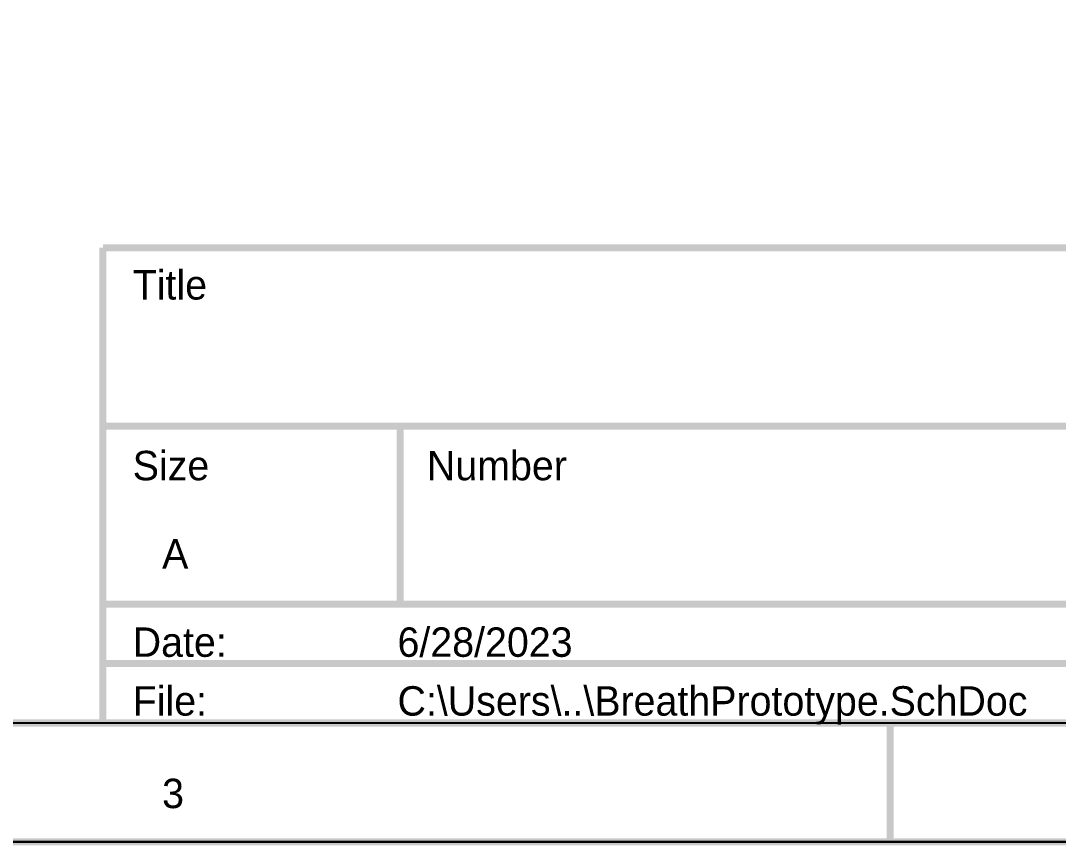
# Model space of a CAD drawing. Header units: inches. Extents: x 0 to 9.51, y -0.01 to 7.51.
# Drawn here: x 5.662 to 7.408, y -0.006 to 1.382 of the extents above; entities that cross this region are included whole.
import ezdxf

# ---------------------------------------------------------------- set-up
doc = ezdxf.new("R2010")
doc.units = ezdxf.units.IN
doc.header["$MEASUREMENT"] = 0
doc.layers.add('Sheet', color=255, linetype='Continuous')

msp = doc.modelspace()

# ---------------------------------------------------------------- linework, layer by layer
at = {"layer": 'Sheet'}
for points in [[(0.0013, 7.5, 0.0118, 0.0118, 0), (9.4991, 7.5, 0.0118, 0.0118, 0), (9.4991, 0, 0.0118, 0.0118, 0), (0.0013, 0, 0.0118, 0.0118, 0), (0.0013, 7.5, 0.0118, 0.0118, 0)], [(0.0013, 7.5, 0.0039, 0.0039, 0), (0.0013, 0, 0.0039, 0.0039, 0), (9.4991, 0, 0.0039, 0.0039, 0), (9.4991, 7.5, 0.0039, 0.0039, 0), (0.0013, 7.5, 0.0039, 0.0039, 0), (0.0013, 7.5, 0.0039, 0.0039, 0)], [(0.2012, 7.2997, 0.0118, 0.0118, 0), (9.2993, 7.2997, 0.0118, 0.0118, 0), (9.2993, 0.1999, 0.0118, 0.0118, 0), (0.2012, 0.1999, 0.0118, 0.0118, 0), (0.2012, 7.2997, 0.0118, 0.0118, 0)], [(0.2012, 7.2997, 0.0039, 0.0039, 0), (0.2012, 0.1999, 0.0039, 0.0039, 0), (9.2993, 0.1999, 0.0039, 0.0039, 0), (9.2993, 7.2997, 0.0039, 0.0039, 0), (0.2012, 7.2997, 0.0039, 0.0039, 0), (0.2012, 7.2997, 0.0039, 0.0039, 0)]]:
    msp.add_lwpolyline(points, format="xyseb", close=True, dxfattribs=at)
for points in [[(5.8, 0.9999, 0.0118, 0.0118, 0), (9.2993, 0.9999, 0.0118, 0.0118, 0)], [(5.8, 0.9999, 0.0118, 0.0118, 0), (5.8, 0.1999, 0.0118, 0.0118, 0)], [(5.8, 0.6996, 0.0118, 0.0118, 0), (9.2993, 0.6996, 0.0118, 0.0118, 0)], [(6.3, 0.6996, 0.0118, 0.0118, 0), (6.3, 0.3998, 0.0118, 0.0118, 0)], [(5.8, 0.3998, 0.0118, 0.0118, 0), (9.2993, 0.3998, 0.0118, 0.0118, 0)], [(5.8, 0.2998, 0.0118, 0.0118, 0), (9.2993, 0.2998, 0.0118, 0.0118, 0)], [(7.1246, 0, 0.0118, 0.0118, 0), (7.1246, 0.1999, 0.0118, 0.0118, 0)]]:
    msp.add_lwpolyline(points, format="xyseb", dxfattribs=at)

# ---------------------------------------------------------------- texts
for s, height, p in [('Title', 0.04953, (5.85, 0.9127)), ('Size', 0.04953, (5.85, 0.6085)), ('Number', 0.04953, (6.3451, 0.6085)), ('A', 0.0495, (5.8995, 0.4599)), ('Date:', 0.04953, (5.85, 0.3113)), ('6/28/2023', 0.04953, (6.2956, 0.3113)), ('File:', 0.04953, (5.85, 0.2123)), ('C:\\Users\\..\\BreathPrototype.SchDoc', 0.049528, (6.2956, 0.2123)), ('3', 0.0495, (5.8995, 0.0566))]:
    msp.add_text(s, height=height, dxfattribs=at).set_placement(p)

doc.saveas('drawing.dxf')
